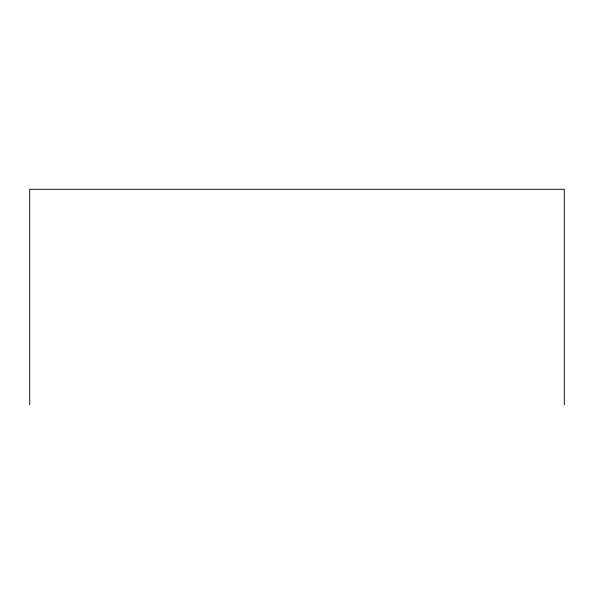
<?xml version="1.0" encoding="UTF-8"?>
<svg xmlns="http://www.w3.org/2000/svg" width="594" height="594" viewBox="0 0 594 594"><rect width="100%" height="100%" fill="white"/><g stroke="black" fill="none" stroke-linecap="round" stroke-linejoin="round"><path stroke-width="0.89" d="M564.3 404.722L564.3 189.278L29.7 189.278L29.7 404.722"/></g></svg>
